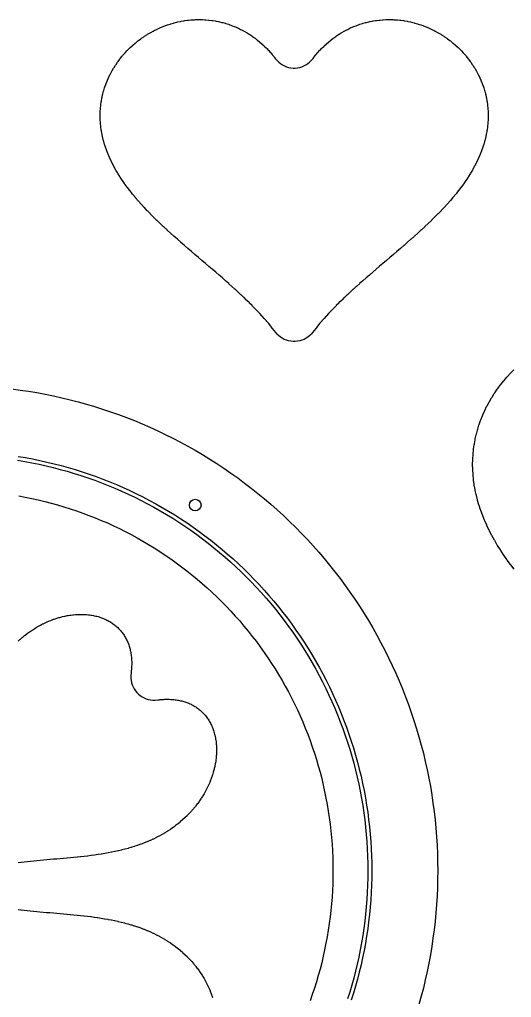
# Model space of a CAD drawing. Header units: metres. Extents: x 10 to 1210, y 10 to 2778.
# Drawn here: x 544.2 to 671, y 2510.3 to 2762.2 of the extents above; entities that cross this region are included whole.
import ezdxf

# ---------------------------------------------------------------- set-up
doc = ezdxf.new("R2010")
doc.units = ezdxf.units.M
for name, color, linetype in [('ACIKLIK', 5, 'Continuous'), ('ASKI_DELIK', 6, 'Continuous'), ('CAM_SABLON', 4, 'Continuous'), ('DIS_KENAR_V91_Z3', 1, 'Continuous'), ('LAMBA_T4_Z4', 3, 'Continuous')]:
    doc.layers.add(name, color=color, linetype=linetype)

msp = doc.modelspace()

# ---------------------------------------------------------------- linework, layer by layer
at = {"layer": 'ACIKLIK'}
msp.add_lwpolyline([(544.02, 2639.51), (545.7, 2639.2), (547.38, 2638.86), (549.04, 2638.49), (550.71, 2638.09), (552.36, 2637.66), (554.01, 2637.2), (555.65, 2636.72), (557.28, 2636.2), (558.91, 2635.66), (560.52, 2635.09), (562.12, 2634.49), (563.71, 2633.86), (565.29, 2633.21), (566.86, 2632.53), (568.42, 2631.82), (569.96, 2631.08), (571.49, 2630.32), (573.01, 2629.53), (574.51, 2628.71), (576, 2627.87), (577.47, 2627), (578.93, 2626.11), (580.37, 2625.19), (581.8, 2624.24), (583.21, 2623.28), (584.6, 2622.28), (585.98, 2621.27), (587.33, 2620.22), (588.67, 2619.16), (589.99, 2618.07), (591.29, 2616.96), (592.57, 2615.83), (593.84, 2614.67), (595.08, 2613.49), (596.3, 2612.3), (597.49, 2611.08), (598.67, 2609.84), (599.83, 2608.57), (600.96, 2607.29), (602.07, 2605.99), (603.16, 2604.67), (604.22, 2603.33), (605.27, 2601.98), (606.28, 2600.6), (607.28, 2599.21), (608.24, 2597.8), (609.19, 2596.37), (610.11, 2594.93), (611, 2593.47), (611.87, 2592), (612.71, 2590.51), (613.53, 2589.01), (614.32, 2587.49), (615.08, 2585.96), (615.82, 2584.42), (616.53, 2582.86), (617.21, 2581.29), (617.86, 2579.71), (618.49, 2578.12), (619.09, 2576.52), (619.66, 2574.91), (620.2, 2573.28), (620.72, 2571.65), (621.2, 2570.01), (621.66, 2568.36), (622.09, 2566.71), (622.49, 2565.04), (622.86, 2563.38), (623.2, 2561.7), (623.51, 2560.02), (623.79, 2558.33), (624.05, 2556.64), (624.27, 2554.94), (624.46, 2553.24), (624.63, 2551.54), (624.76, 2549.84), (624.86, 2548.13), (624.94, 2546.42), (624.98, 2544.71), (625, 2543), (625, 2543), (624.98, 2541.29), (624.94, 2539.58), (624.86, 2537.87), (624.76, 2536.16), (624.63, 2534.46), (624.46, 2532.76), (624.27, 2531.06), (624.05, 2529.36), (623.79, 2527.67), (623.51, 2525.98), (623.2, 2524.3), (622.86, 2522.62), (622.49, 2520.96), (622.09, 2519.29), (621.66, 2517.64), (621.2, 2515.99), (620.72, 2514.35), (620.2, 2512.72), (619.66, 2511.09), (619.09, 2509.48)], dxfattribs=at)
at = {"layer": 'ASKI_DELIK'}
msp.add_circle((589.5, 2637.14), 1.5, dxfattribs=at)
at = {"layer": 'CAM_SABLON'}
msp.add_lwpolyline([(543.74, 2648.68), (545.58, 2648.37), (547.42, 2648.03), (549.25, 2647.66), (551.07, 2647.26), (552.89, 2646.82), (554.69, 2646.35), (556.49, 2645.85), (558.28, 2645.32), (560.06, 2644.76), (561.84, 2644.17), (563.6, 2643.55), (565.35, 2642.89), (567.08, 2642.21), (568.81, 2641.49), (570.52, 2640.75), (572.22, 2639.97), (573.91, 2639.17), (575.58, 2638.34), (577.23, 2637.47), (578.87, 2636.58), (580.5, 2635.66), (582.11, 2634.72), (583.7, 2633.74), (585.28, 2632.74), (586.83, 2631.71), (588.37, 2630.65), (589.89, 2629.56), (591.39, 2628.45), (592.88, 2627.32), (594.34, 2626.15), (595.78, 2624.97), (597.2, 2623.75), (598.6, 2622.52), (599.97, 2621.25), (601.33, 2619.97), (602.66, 2618.66), (603.97, 2617.33), (605.25, 2615.97), (606.52, 2614.6), (607.75, 2613.2), (608.97, 2611.78), (610.15, 2610.34), (611.32, 2608.88), (612.45, 2607.39), (613.56, 2605.89), (614.65, 2604.37), (615.71, 2602.83), (616.74, 2601.28), (617.74, 2599.7), (618.72, 2598.11), (619.66, 2596.5), (620.58, 2594.87), (621.47, 2593.23), (622.34, 2591.58), (623.17, 2589.91), (623.97, 2588.22), (624.75, 2586.52), (625.49, 2584.81), (626.21, 2583.08), (626.89, 2581.35), (627.55, 2579.6), (628.17, 2577.84), (628.76, 2576.06), (629.32, 2574.28), (629.85, 2572.49), (630.35, 2570.69), (630.82, 2568.89), (631.26, 2567.07), (631.66, 2565.25), (632.03, 2563.42), (632.37, 2561.58), (632.68, 2559.74), (632.96, 2557.89), (633.2, 2556.04), (633.41, 2554.18), (633.59, 2552.33), (633.74, 2550.46), (633.85, 2548.6), (633.93, 2546.73), (633.98, 2544.87), (634, 2543), (634, 2543), (633.98, 2541.13), (633.93, 2539.27), (633.85, 2537.4), (633.74, 2535.54), (633.59, 2533.67), (633.41, 2531.82), (633.2, 2529.96), (632.96, 2528.11), (632.68, 2526.26), (632.37, 2524.42), (632.03, 2522.58), (631.66, 2520.75), (631.26, 2518.93), (630.82, 2517.11), (630.35, 2515.31), (629.85, 2513.51), (629.32, 2511.72), (628.76, 2509.94)], dxfattribs=at)
at = {"layer": 'DIS_KENAR_V91_Z3'}
msp.add_lwpolyline([(572.7, 2718.07), (572.62, 2718.17), (572.03, 2718.95), (571.95, 2719.05), (571.38, 2719.83), (571.3, 2719.94), (570.76, 2720.71), (570.68, 2720.83), (570.17, 2721.61), (570.09, 2721.73), (569.61, 2722.5), (569.53, 2722.64), (569.07, 2723.4), (568.99, 2723.55), (568.57, 2724.31), (568.49, 2724.46), (568.09, 2725.22), (568.01, 2725.38), (567.65, 2726.14), (567.57, 2726.31), (567.24, 2727.06), (567.16, 2727.23), (566.86, 2727.98), (566.79, 2728.16), (566.52, 2728.91), (566.45, 2729.1), (566.21, 2729.84), (566.14, 2730.04), (565.93, 2730.77), (565.87, 2730.98), (565.69, 2731.7), (565.64, 2731.92), (565.48, 2732.64), (565.44, 2732.86), (565.32, 2733.57), (565.28, 2733.8), (565.18, 2734.51), (565.16, 2734.74), (565.09, 2735.45), (565.07, 2735.68), (565.03, 2736.38), (565.02, 2736.62), (565, 2737.31), (565, 2737.55), (565.02, 2738.24), (565.03, 2738.48), (565.07, 2739.17), (565.09, 2739.41), (565.15, 2740.09), (565.18, 2740.33), (565.28, 2741.01), (565.32, 2741.25), (565.44, 2741.92), (565.49, 2742.16), (565.64, 2742.83), (565.69, 2743.06), (565.87, 2743.72), (565.94, 2743.95), (566.14, 2744.61), (566.21, 2744.83), (566.44, 2745.48), (566.52, 2745.7), (566.78, 2746.35), (566.87, 2746.56), (567.15, 2747.2), (567.25, 2747.41), (567.56, 2748.04), (567.66, 2748.24), (568, 2748.87), (568.11, 2749.06), (568.47, 2749.67), (568.59, 2749.87), (568.97, 2750.47), (569.09, 2750.65), (569.5, 2751.24), (569.63, 2751.42), (570.06, 2752), (570.2, 2752.17), (570.65, 2752.73), (570.79, 2752.9), (571.27, 2753.45), (571.42, 2753.61), (571.91, 2754.14), (572.06, 2754.29), (572.58, 2754.81), (572.74, 2754.96), (573.28, 2755.45), (573.44, 2755.6), (573.99, 2756.08), (574.16, 2756.21), (574.73, 2756.67), (574.9, 2756.8), (575.49, 2757.24), (575.66, 2757.36), (576.26, 2757.78), (576.44, 2757.9), (577.06, 2758.29), (577.24, 2758.4), (577.87, 2758.77), (578.05, 2758.88), (578.7, 2759.23), (578.88, 2759.33), (579.54, 2759.65), (579.73, 2759.74), (580.39, 2760.04), (580.59, 2760.13), (581.25, 2760.4), (581.45, 2760.48), (582.13, 2760.73), (582.33, 2760.8), (583.01, 2761.03), (583.22, 2761.09), (583.9, 2761.29), (584.11, 2761.35), (584.8, 2761.52), (585.01, 2761.57), (585.7, 2761.72), (585.91, 2761.76), (586.6, 2761.88), (586.82, 2761.91), (587.51, 2762.01), (587.73, 2762.03), (588.41, 2762.1), (588.64, 2762.12), (589.32, 2762.16), (589.54, 2762.17), (590.22, 2762.19), (590.45, 2762.19), (591.12, 2762.18), (591.34, 2762.18), (592.02, 2762.14), (592.24, 2762.13), (592.9, 2762.07), (593.13, 2762.05), (593.79, 2761.97), (594.01, 2761.94), (594.66, 2761.83), (594.88, 2761.79), (595.52, 2761.66), (595.74, 2761.61), (596.38, 2761.46), (596.59, 2761.41), (597.22, 2761.23), (597.43, 2761.17), (598.04, 2760.97), (598.25, 2760.9), (598.86, 2760.69), (599.06, 2760.61), (599.66, 2760.37), (599.86, 2760.29), (600.44, 2760.03), (600.63, 2759.94), (601.21, 2759.66), (601.4, 2759.57), (601.96, 2759.27), (602.14, 2759.17), (602.69, 2758.86), (602.87, 2758.75), (603.4, 2758.42), (603.57, 2758.31), (604.09, 2757.96), (604.26, 2757.85), (604.77, 2757.49), (604.92, 2757.37), (605.42, 2756.99), (605.57, 2756.87), (606.05, 2756.48), (606.19, 2756.36), (606.66, 2755.96), (606.79, 2755.83), (607.24, 2755.42), (607.37, 2755.29), (607.8, 2754.87), (607.93, 2754.74), (608.34, 2754.31), (608.46, 2754.18), (608.86, 2753.74), (608.97, 2753.61), (609.36, 2753.16), (609.46, 2753.03), (609.83, 2752.58), (609.93, 2752.45), (610.14, 2752.18), (610.6, 2751.62), (611.02, 2751.21), (611.47, 2750.85), (611.96, 2750.53), (612.47, 2750.26), (613.01, 2750.04), (613.56, 2749.88), (614.13, 2749.76), (614.71, 2749.71), (615.29, 2749.71), (615.87, 2749.76), (616.44, 2749.88), (616.99, 2750.04), (617.53, 2750.26), (618.04, 2750.53), (618.53, 2750.85), (618.98, 2751.21), (619.4, 2751.62), (619.86, 2752.18), (620.07, 2752.45), (620.17, 2752.58), (620.54, 2753.03), (620.64, 2753.16), (621.03, 2753.61), (621.14, 2753.74), (621.54, 2754.18), (621.66, 2754.31), (622.07, 2754.74), (622.2, 2754.87), (622.63, 2755.29), (622.76, 2755.42), (623.21, 2755.83), (623.34, 2755.96), (623.81, 2756.36), (623.95, 2756.48), (624.43, 2756.87), (624.58, 2756.99), (625.08, 2757.37), (625.23, 2757.49), (625.74, 2757.85), (625.91, 2757.96), (626.43, 2758.31), (626.6, 2758.42), (627.13, 2758.75), (627.31, 2758.86), (627.86, 2759.17), (628.04, 2759.27), (628.6, 2759.57), (628.79, 2759.66), (629.37, 2759.94), (629.56, 2760.03), (630.14, 2760.29), (630.34, 2760.37), (630.94, 2760.61), (631.14, 2760.69), (631.75, 2760.9), (631.96, 2760.97), (632.57, 2761.17), (632.78, 2761.23), (633.41, 2761.41), (633.62, 2761.46), (634.26, 2761.61), (634.48, 2761.66), (635.12, 2761.79), (635.34, 2761.83), (635.99, 2761.94), (636.21, 2761.97), (636.87, 2762.05), (637.1, 2762.07), (637.76, 2762.13), (637.98, 2762.14), (638.66, 2762.18), (638.88, 2762.18), (639.56, 2762.19), (639.78, 2762.19), (640.46, 2762.17), (640.68, 2762.16), (641.36, 2762.12), (641.59, 2762.1), (642.27, 2762.03), (642.49, 2762.01), (643.18, 2761.91), (643.4, 2761.88), (644.09, 2761.76), (644.3, 2761.72), (644.99, 2761.57), (645.2, 2761.52), (645.89, 2761.35), (646.1, 2761.29), (646.78, 2761.09), (646.99, 2761.03), (647.67, 2760.8), (647.87, 2760.73), (648.55, 2760.48), (648.75, 2760.4), (649.41, 2760.13), (649.61, 2760.04), (650.27, 2759.74), (650.46, 2759.65), (651.12, 2759.33), (651.3, 2759.23), (651.95, 2758.88), (652.13, 2758.77), (652.76, 2758.4), (652.94, 2758.29), (653.56, 2757.9), (653.74, 2757.78), (654.34, 2757.36), (654.51, 2757.24), (655.1, 2756.8), (655.27, 2756.67), (655.84, 2756.21), (656.01, 2756.08), (656.56, 2755.6), (656.72, 2755.45), (657.26, 2754.96), (657.42, 2754.81), (657.94, 2754.29), (658.09, 2754.14), (658.58, 2753.61), (658.73, 2753.45), (659.21, 2752.9), (659.35, 2752.73), (659.8, 2752.17), (659.94, 2752), (660.37, 2751.42), (660.5, 2751.24), (660.91, 2750.65), (661.03, 2750.47), (661.41, 2749.87), (661.53, 2749.67), (661.89, 2749.06), (662, 2748.87), (662.34, 2748.24), (662.44, 2748.04), (662.75, 2747.41), (662.85, 2747.2), (663.13, 2746.56), (663.22, 2746.35), (663.48, 2745.7), (663.56, 2745.48), (663.79, 2744.83), (663.86, 2744.61), (664.06, 2743.95), (664.13, 2743.72), (664.31, 2743.06), (664.36, 2742.83), (664.51, 2742.16), (664.56, 2741.92), (664.68, 2741.25), (664.72, 2741.01), (664.82, 2740.33), (664.85, 2740.09), (664.91, 2739.41), (664.93, 2739.17), (664.97, 2738.48), (664.98, 2738.24), (665, 2737.55), (665, 2737.31), (664.98, 2736.62), (664.97, 2736.38), (664.93, 2735.68), (664.91, 2735.45), (664.84, 2734.74), (664.82, 2734.51), (664.72, 2733.8), (664.68, 2733.57), (664.56, 2732.86), (664.52, 2732.64), (664.36, 2731.92), (664.31, 2731.7), (664.13, 2730.98), (664.07, 2730.77), (663.86, 2730.04), (663.79, 2729.84), (663.55, 2729.1), (663.48, 2728.91), (663.21, 2728.16), (663.14, 2727.98), (662.84, 2727.23), (662.76, 2727.06), (662.43, 2726.31), (662.35, 2726.14), (661.99, 2725.38), (661.91, 2725.22), (661.51, 2724.46), (661.43, 2724.31), (661.01, 2723.55), (660.93, 2723.4), (660.47, 2722.64), (660.39, 2722.5), (659.91, 2721.73), (659.83, 2721.61), (659.32, 2720.83), (659.24, 2720.71), (658.7, 2719.94), (658.62, 2719.83), (658.05, 2719.05), (657.97, 2718.95), (657.38, 2718.17), (657.3, 2718.07), (656.71, 2717.33), (656.65, 2717.25), (655.99, 2716.46), (655.92, 2716.37), (655.25, 2715.59), (655.19, 2715.51), (654.49, 2714.73), (654.43, 2714.66), (653.71, 2713.87), (653.65, 2713.81), (652.91, 2713.02), (652.85, 2712.96), (652.09, 2712.18), (652.04, 2712.13), (651.26, 2711.34), (651.21, 2711.29), (650.41, 2710.51), (650.37, 2710.47), (649.55, 2709.68), (649.51, 2709.64), (648.68, 2708.86), (648.65, 2708.83), (647.8, 2708.05), (647.77, 2708.01), (646.92, 2707.24), (646.88, 2707.21), (646.02, 2706.43), (645.99, 2706.41), (645.12, 2705.63), (645.1, 2705.61), (644.21, 2704.83), (644.19, 2704.82), (643.31, 2704.04), (643.29, 2704.03), (642.4, 2703.26), (642.38, 2703.25), (641.49, 2702.47), (641.48, 2702.47), (640.58, 2701.7), (640.57, 2701.69), (639.67, 2700.92), (638.77, 2700.16), (637.88, 2699.4), (636.99, 2698.64), (636.11, 2697.89), (635.24, 2697.14), (634.38, 2696.4), (633.54, 2695.66), (632.7, 2694.93), (631.87, 2694.2), (631.83, 2694.16), (631.06, 2693.47), (631.02, 2693.44), (630.26, 2692.75), (630.22, 2692.71), (629.48, 2692.04), (629.44, 2691.99), (628.72, 2691.33), (628.67, 2691.28), (627.98, 2690.62), (627.92, 2690.57), (627.25, 2689.93), (627.19, 2689.87), (626.54, 2689.23), (626.48, 2689.17), (625.85, 2688.55), (625.79, 2688.48), (625.19, 2687.87), (625.12, 2687.8), (624.54, 2687.2), (624.47, 2687.12), (623.92, 2686.53), (623.84, 2686.46), (623.31, 2685.88), (623.24, 2685.8), (622.73, 2685.23), (622.65, 2685.14), (622.17, 2684.59), (622.09, 2684.5), (621.64, 2683.96), (621.56, 2683.87), (621.12, 2683.34), (621.04, 2683.24), (620.63, 2682.74), (620.55, 2682.63), (620.17, 2682.14), (620.08, 2682.03), (619.79, 2681.64), (619.41, 2681.19), (619, 2680.78), (618.55, 2680.42), (618.06, 2680.09), (617.54, 2679.82), (617, 2679.6), (616.44, 2679.43), (615.87, 2679.32), (615.29, 2679.26), (614.71, 2679.26), (614.13, 2679.32), (613.56, 2679.43), (613, 2679.6), (612.46, 2679.82), (611.94, 2680.09), (611.45, 2680.42), (611, 2680.78), (610.59, 2681.19), (610.21, 2681.64), (609.92, 2682.03), (609.83, 2682.14), (609.45, 2682.63), (609.37, 2682.74), (608.96, 2683.24), (608.88, 2683.34), (608.44, 2683.87), (608.36, 2683.96), (607.91, 2684.5), (607.83, 2684.59), (607.35, 2685.14), (607.27, 2685.23), (606.76, 2685.8), (606.69, 2685.88), (606.16, 2686.46), (606.08, 2686.53), (605.53, 2687.12), (605.46, 2687.2), (604.88, 2687.8), (604.81, 2687.87), (604.21, 2688.48), (604.15, 2688.55), (603.52, 2689.17), (603.46, 2689.23), (602.81, 2689.87), (602.75, 2689.93), (602.08, 2690.57), (602.02, 2690.62), (601.33, 2691.28), (601.28, 2691.33), (600.56, 2691.99), (600.52, 2692.04), (599.78, 2692.71), (599.74, 2692.75), (598.98, 2693.44), (598.94, 2693.47), (598.17, 2694.16), (598.13, 2694.2), (597.34, 2694.89), (596.5, 2695.63), (595.65, 2696.38), (594.78, 2697.12), (593.91, 2697.87), (593.02, 2698.63), (592.13, 2699.39), (591.23, 2700.16), (590.34, 2700.92), (589.44, 2701.69), (589.43, 2701.69), (588.53, 2702.46), (588.52, 2702.47), (587.63, 2703.23), (587.62, 2703.25), (586.73, 2704.01), (586.71, 2704.03), (585.83, 2704.8), (585.81, 2704.82), (584.93, 2705.59), (584.9, 2705.61), (584.03, 2706.38), (584.01, 2706.41), (583.15, 2707.18), (583.11, 2707.21), (582.26, 2707.98), (582.23, 2708.02), (581.39, 2708.79), (581.35, 2708.83), (580.53, 2709.6), (580.49, 2709.64), (579.68, 2710.42), (579.63, 2710.47), (578.84, 2711.25), (578.79, 2711.3), (578.01, 2712.08), (577.96, 2712.13), (577.2, 2712.91), (577.15, 2712.97), (576.41, 2713.75), (576.35, 2713.81), (575.63, 2714.59), (575.57, 2714.66), (574.88, 2715.44), (574.81, 2715.52), (574.14, 2716.3), (574.07, 2716.38), (573.42, 2717.16), (573.35, 2717.25), (572.7, 2718.07)], close=True, dxfattribs=at)
for points in [[(671.68, 2620.62), (670.82, 2621.75), (670.75, 2621.85), (669.92, 2622.98), (669.84, 2623.09), (669.05, 2624.22), (668.97, 2624.34), (668.22, 2625.47), (668.14, 2625.6), (667.43, 2626.73), (667.35, 2626.86), (666.69, 2627.99), (666.6, 2628.14), (665.98, 2629.27), (665.9, 2629.42), (665.31, 2630.54), (665.23, 2630.7), (664.69, 2631.83), (664.62, 2631.99), (664.12, 2633.12), (664.04, 2633.29), (663.59, 2634.41), (663.52, 2634.59), (663.11, 2635.71), (663.04, 2635.9), (662.68, 2637.01), (662.61, 2637.21), (662.29, 2638.32), (662.23, 2638.52), (661.95, 2639.63), (661.9, 2639.84), (661.67, 2640.94), (661.63, 2641.16), (661.43, 2642.25), (661.4, 2642.47), (661.25, 2643.56), (661.22, 2643.79), (661.12, 2644.87), (661.1, 2645.1), (661.03, 2646.18), (661.02, 2646.42), (661, 2647.49), (661, 2647.72), (661.02, 2648.79), (661.03, 2649.03), (661.1, 2650.09), (661.12, 2650.33), (661.22, 2651.38), (661.25, 2651.62), (661.4, 2652.66), (661.44, 2652.9), (661.62, 2653.94), (661.67, 2654.17), (661.9, 2655.2), (661.96, 2655.43), (662.23, 2656.46), (662.3, 2656.68), (662.61, 2657.7), (662.68, 2657.92), (663.04, 2658.92), (663.12, 2659.14), (663.51, 2660.13), (663.6, 2660.35), (664.03, 2661.32), (664.13, 2661.53), (664.6, 2662.5), (664.71, 2662.7), (665.22, 2663.65), (665.33, 2663.85), (665.88, 2664.78), (666, 2664.97), (666.58, 2665.89), (666.71, 2666.08), (667.33, 2666.97), (667.46, 2667.15), (668.12, 2668.03), (668.25, 2668.2), (668.94, 2669.06), (669.08, 2669.23), (669.81, 2670.06), (669.95, 2670.22), (670.71, 2671.03), (670.86, 2671.18), (671.65, 2671.96)], [(542.23, 2667.07), (544.4, 2666.78), (546.55, 2666.46), (548.71, 2666.1), (550.85, 2665.7), (552.99, 2665.27), (555.12, 2664.8), (557.24, 2664.29), (559.35, 2663.74), (561.45, 2663.16), (563.55, 2662.54), (565.63, 2661.88), (567.7, 2661.19), (569.75, 2660.46), (571.8, 2659.7), (573.83, 2658.9), (575.84, 2658.06), (577.84, 2657.19), (579.83, 2656.29), (581.8, 2655.35), (583.75, 2654.38), (585.68, 2653.37), (587.6, 2652.33), (589.5, 2651.25), (591.38, 2650.15), (593.24, 2649.01), (595.08, 2647.83), (596.9, 2646.63), (598.7, 2645.39), (600.47, 2644.13), (602.23, 2642.83), (603.96, 2641.5), (605.67, 2640.14), (607.35, 2638.76), (609.01, 2637.34), (610.64, 2635.89), (612.25, 2634.42), (613.83, 2632.92), (615.39, 2631.39), (616.92, 2629.83), (618.42, 2628.25), (619.89, 2626.64), (621.34, 2625.01), (622.76, 2623.35), (624.14, 2621.67), (625.5, 2619.96), (626.83, 2618.23), (628.13, 2616.47), (629.39, 2614.7), (630.63, 2612.9), (631.83, 2611.08), (633.01, 2609.24), (634.15, 2607.38), (635.25, 2605.5), (636.33, 2603.6), (637.37, 2601.68), (638.38, 2599.75), (639.35, 2597.8), (640.29, 2595.83), (641.19, 2593.84), (642.06, 2591.84), (642.9, 2589.83), (643.7, 2587.8), (644.46, 2585.75), (645.19, 2583.7), (645.88, 2581.63), (646.54, 2579.55), (647.16, 2577.45), (647.74, 2575.35), (648.29, 2573.24), (648.8, 2571.12), (649.27, 2568.99), (649.7, 2566.85), (650.1, 2564.71), (650.46, 2562.55), (650.78, 2560.4), (651.07, 2558.23), (651.32, 2556.07), (651.52, 2553.89), (651.7, 2551.72), (651.83, 2549.54), (651.92, 2547.36), (651.98, 2545.18), (652, 2543), (652, 2543), (651.98, 2540.82), (651.92, 2538.64), (651.83, 2536.46), (651.7, 2534.28), (651.52, 2532.11), (651.32, 2529.93), (651.07, 2527.77), (650.78, 2525.6), (650.46, 2523.45), (650.1, 2521.29), (649.7, 2519.15), (649.27, 2517.01), (648.8, 2514.88), (648.29, 2512.76), (647.74, 2510.65), (647.16, 2508.55)], [(543.85, 2602.09), (544.32, 2602.52), (544.45, 2602.63), (544.93, 2603.04), (545.06, 2603.16), (545.54, 2603.55), (545.68, 2603.66), (546.18, 2604.04), (546.32, 2604.14), (546.82, 2604.51), (546.96, 2604.61), (547.47, 2604.95), (547.62, 2605.05), (548.13, 2605.38), (548.29, 2605.47), (548.8, 2605.78), (548.96, 2605.87), (549.48, 2606.16), (549.64, 2606.25), (550.17, 2606.52), (550.34, 2606.6), (550.87, 2606.85), (551.03, 2606.93), (551.56, 2607.17), (551.73, 2607.24), (552.27, 2607.45), (552.44, 2607.52), (552.97, 2607.72), (553.15, 2607.78), (553.68, 2607.96), (553.87, 2608.02), (554.39, 2608.17), (554.58, 2608.23), (555.1, 2608.36), (555.29, 2608.41), (555.81, 2608.53), (556.01, 2608.57), (556.52, 2608.67), (556.72, 2608.71), (557.22, 2608.79), (557.43, 2608.82), (557.92, 2608.88), (558.13, 2608.9), (558.62, 2608.94), (558.83, 2608.96), (559.31, 2608.98), (559.53, 2608.99), (559.99, 2609), (560.21, 2609), (560.66, 2608.99), (560.89, 2608.98), (561.32, 2608.95), (561.56, 2608.93), (561.98, 2608.89), (562.22, 2608.86), (562.62, 2608.81), (562.86, 2608.77), (563.25, 2608.7), (563.49, 2608.65), (563.86, 2608.57), (564.11, 2608.5), (564.46, 2608.41), (564.72, 2608.33), (565.05, 2608.23), (565.31, 2608.14), (565.62, 2608.02), (565.88, 2607.92), (566.17, 2607.79), (566.43, 2607.67), (566.71, 2607.54), (566.97, 2607.41), (567.23, 2607.27), (567.48, 2607.12), (567.73, 2606.97), (567.98, 2606.81), (568.21, 2606.65), (568.45, 2606.48), (568.67, 2606.32), (568.91, 2606.13), (569.11, 2605.96), (569.34, 2605.75), (569.53, 2605.58), (569.75, 2605.36), (569.92, 2605.18), (570.13, 2604.95), (570.3, 2604.76), (570.5, 2604.52), (570.65, 2604.33), (570.84, 2604.08), (570.98, 2603.87), (571.15, 2603.62), (571.29, 2603.4), (571.44, 2603.15), (571.57, 2602.92), (571.71, 2602.66), (571.83, 2602.42), (571.96, 2602.15), (572.07, 2601.9), (572.18, 2601.64), (572.28, 2601.37), (572.37, 2601.11), (572.47, 2600.83), (572.55, 2600.58), (572.63, 2600.28), (572.7, 2600.03), (572.77, 2599.72), (572.83, 2599.48), (572.89, 2599.16), (572.93, 2598.91), (572.98, 2598.58), (573.01, 2598.34), (573.05, 2598), (573.08, 2597.77), (573.1, 2597.41), (573.11, 2597.19), (573.13, 2596.82), (573.13, 2596.61), (573.14, 2596.22), (573.13, 2596.02), (573.12, 2595.63), (573.11, 2595.43), (573.09, 2595.03), (573.07, 2594.85), (573.03, 2594.44), (573.01, 2594.26), (572.97, 2593.94), (572.9, 2593.13), (572.9, 2592.55), (572.96, 2591.97), (573.08, 2591.4), (573.25, 2590.85), (573.48, 2590.31), (573.75, 2589.79), (574.08, 2589.31), (574.45, 2588.86), (574.86, 2588.45), (575.31, 2588.08), (575.79, 2587.75), (576.31, 2587.48), (576.85, 2587.25), (577.4, 2587.08), (577.97, 2586.96), (578.55, 2586.9), (579.14, 2586.9), (579.89, 2586.97), (580.26, 2587.01), (580.44, 2587.03), (580.85, 2587.07), (581.03, 2587.09), (581.43, 2587.11), (581.63, 2587.12), (582.02, 2587.13), (582.22, 2587.14), (582.61, 2587.13), (582.82, 2587.13), (583.19, 2587.11), (583.41, 2587.1), (583.77, 2587.08), (584, 2587.05), (584.34, 2587.01), (584.58, 2586.98), (584.91, 2586.93), (585.16, 2586.89), (585.48, 2586.83), (585.72, 2586.77), (586.03, 2586.7), (586.28, 2586.63), (586.58, 2586.55), (586.83, 2586.47), (587.11, 2586.37), (587.37, 2586.28), (587.64, 2586.18), (587.9, 2586.07), (588.15, 2585.96), (588.42, 2585.83), (588.66, 2585.71), (588.92, 2585.57), (589.15, 2585.44), (589.4, 2585.29), (589.62, 2585.15), (589.87, 2584.98), (590.08, 2584.84), (590.33, 2584.65), (590.52, 2584.5), (590.76, 2584.3), (590.95, 2584.13), (591.18, 2583.92), (591.36, 2583.75), (591.58, 2583.53), (591.75, 2583.34), (591.96, 2583.11), (592.13, 2582.91), (592.32, 2582.67), (592.48, 2582.45), (592.65, 2582.21), (592.81, 2581.98), (592.97, 2581.73), (593.12, 2581.48), (593.27, 2581.23), (593.41, 2580.97), (593.54, 2580.71), (593.67, 2580.43), (593.79, 2580.17), (593.92, 2579.88), (594.02, 2579.62), (594.14, 2579.31), (594.23, 2579.05), (594.33, 2578.72), (594.41, 2578.46), (594.5, 2578.11), (594.57, 2577.86), (594.65, 2577.49), (594.7, 2577.25), (594.77, 2576.86), (594.81, 2576.62), (594.86, 2576.22), (594.89, 2575.98), (594.93, 2575.56), (594.95, 2575.32), (594.98, 2574.89), (594.99, 2574.66), (595, 2574.21), (595, 2573.99), (594.99, 2573.53), (594.98, 2573.31), (594.96, 2572.83), (594.94, 2572.62), (594.9, 2572.13), (594.88, 2571.92), (594.82, 2571.43), (594.79, 2571.22), (594.71, 2570.72), (594.67, 2570.52), (594.57, 2570.01), (594.53, 2569.81), (594.41, 2569.29), (594.36, 2569.1), (594.23, 2568.58), (594.17, 2568.39), (594.02, 2567.87), (593.96, 2567.68), (593.78, 2567.15), (593.72, 2566.97), (593.52, 2566.44), (593.45, 2566.27), (593.24, 2565.73), (593.17, 2565.56), (592.93, 2565.03), (592.85, 2564.87), (592.6, 2564.34), (592.52, 2564.17), (592.25, 2563.64), (592.16, 2563.48), (591.87, 2562.96), (591.78, 2562.8), (591.47, 2562.29), (591.38, 2562.13), (591.05, 2561.62), (590.95, 2561.47), (590.61, 2560.96), (590.51, 2560.82), (590.14, 2560.32), (590.04, 2560.18), (589.66, 2559.68), (589.55, 2559.54), (589.16, 2559.06), (589.04, 2558.93), (588.63, 2558.45), (588.52, 2558.32), (588.09, 2557.85), (587.97, 2557.73), (587.53, 2557.27), (587.4, 2557.15), (586.94, 2556.7), (586.82, 2556.59), (586.35, 2556.15), (586.22, 2556.04), (585.73, 2555.61), (585.6, 2555.5), (585.1, 2555.09), (584.97, 2554.99), (584.45, 2554.58), (584.31, 2554.48), (583.78, 2554.09), (583.65, 2554), (583.1, 2553.62), (582.97, 2553.53), (582.4, 2553.16), (582.27, 2553.08), (581.69, 2552.72), (581.56, 2552.64), (580.97, 2552.3), (580.84, 2552.23), (580.23, 2551.9), (580.1, 2551.83), (579.48, 2551.51), (579.35, 2551.44), (578.72, 2551.13), (578.59, 2551.07), (577.95, 2550.78), (577.82, 2550.72), (577.16, 2550.44), (577.04, 2550.39), (576.37, 2550.12), (576.25, 2550.07), (575.56, 2549.81), (575.45, 2549.77), (574.75, 2549.52), (574.64, 2549.48), (573.97, 2549.26), (573.87, 2549.23), (573.14, 2549), (573.03, 2548.97), (572.3, 2548.76), (572.2, 2548.73), (571.45, 2548.52), (571.35, 2548.5), (570.6, 2548.31), (570.5, 2548.28), (569.74, 2548.1), (569.65, 2548.08), (568.87, 2547.91), (568.79, 2547.89), (568, 2547.73), (567.92, 2547.71), (567.12, 2547.56), (567.05, 2547.55), (566.24, 2547.4), (566.17, 2547.39), (565.36, 2547.26), (565.29, 2547.25), (564.47, 2547.12), (564.41, 2547.11), (563.58, 2546.99), (563.53, 2546.98), (562.69, 2546.87), (562.64, 2546.86), (561.8, 2546.76), (561.76, 2546.75), (560.91, 2546.65), (560.87, 2546.65), (560.02, 2546.55), (559.98, 2546.55), (559.13, 2546.46), (559.09, 2546.46), (558.24, 2546.37), (558.21, 2546.37), (557.35, 2546.29), (557.32, 2546.29), (556.46, 2546.21), (556.44, 2546.21), (555.57, 2546.13), (555.56, 2546.13), (554.69, 2546.05), (554.68, 2546.05), (553.82, 2545.98), (552.94, 2545.91), (552.08, 2545.83), (551.23, 2545.76), (550.38, 2545.69), (549.54, 2545.62), (548.7, 2545.54), (547.87, 2545.46), (547.05, 2545.38), (546.23, 2545.3), (546.19, 2545.29), (545.43, 2545.21), (545.38, 2545.2), (544.64, 2545.12), (544.58, 2545.11), (543.85, 2545.02)], [(543.85, 2532.98), (544.58, 2532.89), (544.64, 2532.88), (545.38, 2532.8), (545.43, 2532.79), (546.19, 2532.71), (546.23, 2532.7), (547, 2532.62), (547.83, 2532.54), (548.66, 2532.46), (549.5, 2532.39), (550.35, 2532.31), (551.21, 2532.24), (552.07, 2532.17), (552.94, 2532.09), (553.81, 2532.02), (554.68, 2531.95), (554.68, 2531.95), (555.55, 2531.87), (555.56, 2531.87), (556.42, 2531.8), (556.44, 2531.79), (557.3, 2531.72), (557.32, 2531.71), (558.18, 2531.63), (558.21, 2531.63), (559.06, 2531.55), (559.1, 2531.54), (559.95, 2531.45), (559.98, 2531.45), (560.83, 2531.36), (560.87, 2531.35), (561.71, 2531.25), (561.76, 2531.25), (562.6, 2531.14), (562.65, 2531.14), (563.48, 2531.02), (563.53, 2531.02), (564.36, 2530.9), (564.42, 2530.89), (565.23, 2530.76), (565.3, 2530.75), (566.11, 2530.62), (566.18, 2530.61), (566.98, 2530.47), (567.05, 2530.45), (567.85, 2530.3), (567.93, 2530.29), (568.71, 2530.13), (568.79, 2530.11), (569.57, 2529.94), (569.66, 2529.92), (570.42, 2529.74), (570.51, 2529.72), (571.27, 2529.53), (571.36, 2529.5), (572.11, 2529.3), (572.21, 2529.27), (572.94, 2529.06), (573.05, 2529.03), (573.77, 2528.8), (573.88, 2528.77), (574.63, 2528.52), (574.75, 2528.48), (575.45, 2528.23), (575.56, 2528.19), (576.25, 2527.93), (576.37, 2527.88), (577.04, 2527.61), (577.16, 2527.56), (577.82, 2527.28), (577.95, 2527.22), (578.59, 2526.93), (578.72, 2526.87), (579.35, 2526.56), (579.48, 2526.49), (580.1, 2526.17), (580.23, 2526.1), (580.84, 2525.77), (580.97, 2525.7), (581.56, 2525.36), (581.69, 2525.28), (582.27, 2524.92), (582.4, 2524.84), (582.97, 2524.47), (583.1, 2524.38), (583.65, 2524), (583.78, 2523.91), (584.31, 2523.52), (584.45, 2523.42), (584.97, 2523.01), (585.1, 2522.91), (585.6, 2522.5), (585.73, 2522.39), (586.22, 2521.96), (586.35, 2521.85), (586.82, 2521.41), (586.94, 2521.3), (587.4, 2520.85), (587.53, 2520.73), (587.97, 2520.27), (588.09, 2520.15), (588.52, 2519.68), (588.63, 2519.55), (589.04, 2519.07), (589.16, 2518.94), (589.55, 2518.46), (589.66, 2518.32), (590.04, 2517.82), (590.14, 2517.68), (590.51, 2517.18), (590.61, 2517.04), (590.95, 2516.53), (591.05, 2516.38), (591.38, 2515.87), (591.47, 2515.71), (591.78, 2515.2), (591.87, 2515.04), (592.16, 2514.52), (592.25, 2514.36), (592.52, 2513.83), (592.6, 2513.66), (592.85, 2513.13), (592.93, 2512.97), (593.17, 2512.44), (593.24, 2512.27), (593.45, 2511.73), (593.52, 2511.56), (593.72, 2511.03), (593.78, 2510.85), (593.96, 2510.32)]]:
    msp.add_lwpolyline(points, dxfattribs=at)
at = {"layer": 'LAMBA_T4_Z4'}
msp.add_lwpolyline([(543.89, 2649.67), (545.75, 2649.36), (547.61, 2649.02), (549.45, 2648.64), (551.29, 2648.23), (553.13, 2647.79), (554.95, 2647.32), (556.77, 2646.82), (558.58, 2646.28), (560.37, 2645.71), (562.16, 2645.12), (563.94, 2644.49), (565.7, 2643.83), (567.46, 2643.14), (569.2, 2642.41), (570.93, 2641.66), (572.64, 2640.88), (574.34, 2640.07), (576.03, 2639.23), (577.7, 2638.36), (579.36, 2637.46), (581, 2636.53), (582.62, 2635.57), (584.23, 2634.59), (585.82, 2633.58), (587.39, 2632.54), (588.95, 2631.47), (590.48, 2630.37), (592, 2629.25), (593.49, 2628.1), (594.97, 2626.93), (596.42, 2625.73), (597.85, 2624.51), (599.27, 2623.26), (600.66, 2621.99), (602.02, 2620.69), (603.37, 2619.37), (604.69, 2618.02), (605.99, 2616.66), (607.26, 2615.27), (608.51, 2613.85), (609.73, 2612.42), (610.93, 2610.97), (612.1, 2609.49), (613.25, 2608), (614.37, 2606.48), (615.47, 2604.95), (616.54, 2603.39), (617.58, 2601.82), (618.59, 2600.23), (619.57, 2598.62), (620.53, 2597), (621.46, 2595.36), (622.36, 2593.7), (623.23, 2592.03), (624.07, 2590.34), (624.88, 2588.64), (625.66, 2586.93), (626.41, 2585.2), (627.14, 2583.46), (627.83, 2581.7), (628.49, 2579.94), (629.12, 2578.16), (629.71, 2576.37), (630.28, 2574.58), (630.82, 2572.77), (631.32, 2570.95), (631.79, 2569.13), (632.23, 2567.29), (632.64, 2565.45), (633.02, 2563.61), (633.36, 2561.75), (633.67, 2559.89), (633.95, 2558.03), (634.19, 2556.16), (634.41, 2554.29), (634.59, 2552.41), (634.74, 2550.53), (634.85, 2548.65), (634.93, 2546.77), (634.98, 2544.88), (635, 2543), (635, 2543), (634.98, 2541.12), (634.93, 2539.23), (634.85, 2537.35), (634.74, 2535.47), (634.59, 2533.59), (634.41, 2531.71), (634.19, 2529.84), (633.95, 2527.97), (633.67, 2526.11), (633.36, 2524.25), (633.02, 2522.39), (632.64, 2520.55), (632.23, 2518.71), (631.79, 2516.87), (631.32, 2515.05), (630.82, 2513.23), (630.28, 2511.42), (629.71, 2509.63)], dxfattribs=at)

doc.saveas('drawing.dxf')
